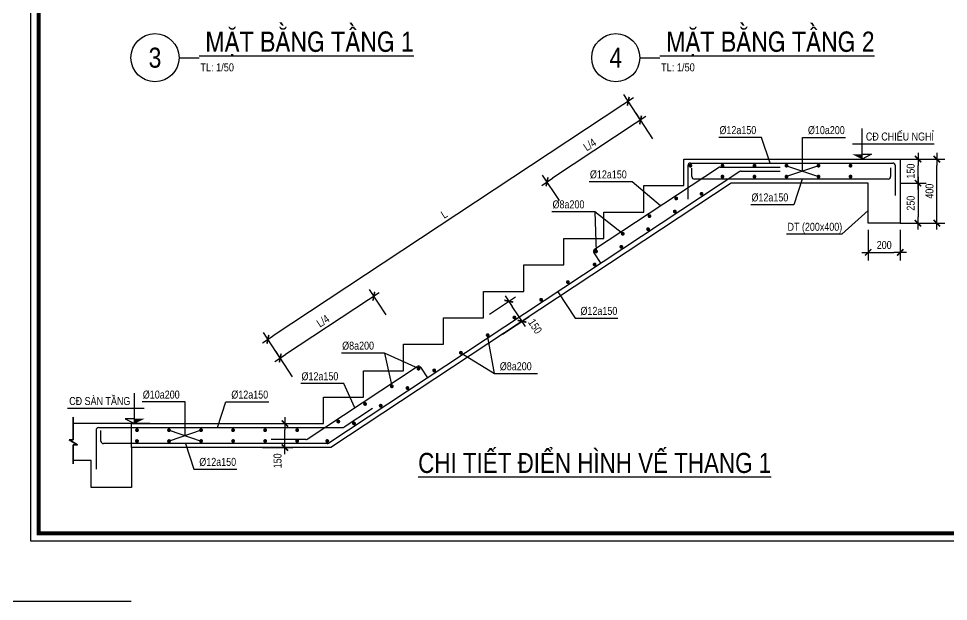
# Model space of a CAD drawing. Header units: millimetres. Extents: x 379264 to 1158416, y -283062 to 356890.
# Drawn here: x 862677 to 874288, y -31152 to -23880 of the extents above; entities that cross this region are included whole.
import ezdxf
from ezdxf.enums import TextEntityAlignment as Align

# ---------------------------------------------------------------- set-up
doc = ezdxf.new("R2010")
doc.units = ezdxf.units.MM
doc.linetypes.add('HIDDEN', pattern=[9.525, 6.35, -3.175])
for name, color, linetype in [('01PM. TEXT A', 3, 'Continuous'), ('02PM. TEXT B', 4, 'Continuous'), ('04PM. THIN', 7, 'Continuous'), ('05PM. FRAME', 4, 'Continuous'), ('06PM. HIDDEN', 4, 'HIDDEN'), ('08PM. SSS X', 6, 'Continuous'), ('11PM. DIM', 2, 'Continuous')]:
    doc.layers.add(name, color=color, linetype=linetype)
doc.styles.add('[PMDC2013]STYLE', font='arial.ttf', dxfattribs={"width": 0.8})
doc.styles.add('BLOCK C - CHI TIET THANG 6$0$VNI-HelveC', font='VHELVCN_0.TTF')
doc.styles.add('BLOCK C - CHI TIET THANG 6$0$VNI-HelveCB', font='VHELVCB_0.TTF')
doc.dimstyles.new('20', dxfattribs={"dimtxt": 250, "dimasz": 200, "dimexe": 250, "dimexo": 0, "dimgap": 100, "dimtad": 1, "dimdec": 0, "dimlfac": 0.2, "dimzin": 0, "dimdsep": 46, "dimtxsty": '[PMDC2013]STYLE', "dimblk": 'TICK', "dimcen": 0, "dimdle": 300, "dimclrd": 2, "dimclre": 2, "dimclrt": 4, "dimadec": 0, "dimazin": 0, "dimtfac": 0.004, "dimtdec": 0, "dimtix": 1, "dimtmove": 2, "dimatfit": 3, "dimldrblk": 'TICK', "dimfxl": 1, "dimtvp": 0.8, "dimtolj": 1, "dimtzin": 0, "dimarcsym": 0})

# ---------------------------------------------------------------- blocks, each defined once
blk = doc.blocks.new('CHG_XX_Khung ten')
blk.add_lwpolyline([(15, 579), (826, 579), (826, 15), (15, 15)], close=True)
at = {"color": 4, "linetype": 'Continuous', "const_width": 1}
blk.add_lwpolyline([(17, 577), (824, 577), (824, 17), (17, 17)], close=True, dxfattribs=at)
at = {"layer": 'Defpoints', "color": 1, "ltscale": 2}
blk.add_lwpolyline([(40.06, 0), (0, 0), (0, 40)], dxfattribs=at)
blk = doc.blocks.new('BLOCK C - CHI TIET THANG 6$0$HTT-Title')
at = {"lineweight": -2}
blk.add_line((6, 0), (11, 0), dxfattribs=at)
at = {"linetype": 'ByBlock', "lineweight": -2}
blk.add_circle((0, 0), 6, dxfattribs=at)
at = {"linetype": 'ByBlock', "lineweight": -2, "style": 'BLOCK C - CHI TIET THANG 6$0$VNI-HelveCB'}
blk.add_attdef('DWG.NAME', text='', height=5, dxfattribs=at).set_placement((11, 0), align=Align.BOTTOM_LEFT)
blk.add_attdef('NUMBER', text='', height=5, dxfattribs=at).set_placement((0, 0), align=Align.MIDDLE_CENTER)
at = {"linetype": 'ByBlock', "lineweight": -2, "style": 'BLOCK C - CHI TIET THANG 6$0$VNI-HelveC'}
blk.add_attdef('SCALE', text='', height=2, dxfattribs=at).set_placement((11.32, -1.41), align=Align.TOP_LEFT)
blk = doc.blocks.new('TICK')
at = {"color": 0, "linetype": 'ByBlock'}
blk.add_line((1, 0), (-1, 0), dxfattribs=at)
at = {"color": 7, "linetype": 'ByBlock', "const_width": 0.25}
blk.add_lwpolyline([(-0.5, -0.5), (0.5, 0.5)], dxfattribs=at)
blk = doc.blocks.new('*D433')
at = {"layer": '11PM. DIM', "color": 2, "lineweight": -2, "ltscale": 0.3, "transparency": 16777216}
for p, q in [((11174, 5417), (11988, 5955)), ((12082, 5358), (11889, 5650)), ((11587, 4791), (12401, 5329))]:
    blk.add_line(p, q, dxfattribs=at)
at = {"layer": 'Defpoints', "color": 0, "ltscale": 0.3, "transparency": 16777216}
for p in [(11779, 5817), (11174, 5417), (11587, 4791)]:
    blk.add_point(p, dxfattribs=at)
at = {"layer": '11PM. DIM', "color": 2, "lineweight": -2, "ltscale": 0.3, "transparency": 16777216, "xscale": 200, "yscale": 200, "zscale": 200}
for p, rotation in [((11779, 5817), 123.4248111820387), ((12192, 5191), 303.4248111820388)]:
    blk.add_blockref('TICK', p, dxfattribs=dict(at, rotation=rotation))
at = {"layer": '11PM. DIM', "color": 4, "ltscale": 0.3, "transparency": 16777216, "insert": (12601, 5032), "char_height": 250, "attachment_point": 5, "rotation": 303.4248, "style": '[PMDC2013]STYLE'}
blk.add_mtext('\\A1;150', dxfattribs=at)
blk = doc.blocks.new('*D434')
at = {"layer": '11PM. DIM', "color": 2, "lineweight": -2, "ltscale": 0.3, "transparency": 16777216}
for p, q in [((16281, 10885), (15758, 11678)), ((15728, 11359), (13141, 9651)), ((13360, 8957), (12837, 9750))]:
    blk.add_line(p, q, dxfattribs=at)
at = {"layer": 'Defpoints', "color": 0, "ltscale": 0.3, "transparency": 16777216}
for p in [(16281, 10885), (12974, 9541), (13360, 8957)]:
    blk.add_point(p, dxfattribs=at)
at = {"layer": '11PM. DIM', "color": 2, "lineweight": -2, "ltscale": 0.3, "transparency": 16777216, "xscale": 200, "yscale": 200, "zscale": 200}
for p, rotation in [((15895, 11469), 33.42481118346667), ((12974, 9541), 213.4248111834667)]:
    blk.add_blockref('TICK', p, dxfattribs=dict(at, rotation=rotation))
at = {"layer": '11PM. DIM', "color": 4, "ltscale": 0.3, "transparency": 16777216, "insert": (14309, 10696), "char_height": 250, "attachment_point": 5, "rotation": 33.4248, "style": '[PMDC2013]STYLE'}
blk.add_mtext('\\A1;L/4', dxfattribs=at)
blk = doc.blocks.new('*D435')
at = {"layer": '11PM. DIM', "color": 2, "lineweight": -2, "ltscale": 0.3, "transparency": 16777216}
for p, q in [((7952, 5388), (7429, 6181)), ((7400, 5862), (4812, 4154)), ((5031, 3460), (4508, 4253))]:
    blk.add_line(p, q, dxfattribs=at)
at = {"layer": 'Defpoints', "color": 0, "ltscale": 0.3, "transparency": 16777216}
for p in [(7952, 5388), (4645, 4044), (5031, 3460)]:
    blk.add_point(p, dxfattribs=at)
at = {"layer": '11PM. DIM', "color": 2, "lineweight": -2, "ltscale": 0.3, "transparency": 16777216, "xscale": 200, "yscale": 200, "zscale": 200}
for p, rotation in [((7567, 5972), 33.42481118346667), ((4645, 4044), 213.4248111834667)]:
    blk.add_blockref('TICK', p, dxfattribs=dict(at, rotation=rotation))
at = {"layer": '11PM. DIM', "color": 4, "ltscale": 0.3, "transparency": 16777216, "insert": (5980, 5199), "char_height": 250, "attachment_point": 5, "rotation": 33.4248, "style": '[PMDC2013]STYLE'}
blk.add_mtext('\\A1;L/4', dxfattribs=at)
blk = doc.blocks.new('*U808')
at = {"const_width": 60}
for points in [[(-30, 0, 1), (30, 0, 1)], [(970, 0, 1), (1030, 0, 1)], [(1970, 0, 1), (2030, 0, 1)], [(2970, 0, 1), (3030, 0, 1)], [(3970, 0, 1), (4030, 0, 1)], [(4970, 0, 1), (5030, 0, 1)], [(5970, 0, 1), (6030, 0, 1)], [(6970, 0, 1), (7030, 0, 1)], [(7970, 0, 1), (8030, 0, 1)], [(8970, 0, 1), (9030, 0, 1)], [(9970, 0, 1), (10030, 0, 1)], [(10970, 0, 1), (11030, 0, 1)], [(11970, 0, 1), (12030, 0, 1)], [(12970, 0, 1), (13030, 0, 1)], [(13970, 0, 1), (14030, 0, 1)]]:
    blk.add_lwpolyline(points, format="xyb", close=True, dxfattribs=at)
blk = doc.blocks.new('*U812')
at = {"const_width": 60}
for points in [[(-30, 0, 1), (30, 0, 1)], [(970, 0, 1), (1030, 0, 1)], [(1970, 0, 1), (2030, 0, 1)], [(2970, 0, 1), (3030, 0, 1)]]:
    blk.add_lwpolyline(points, format="xyb", close=True, dxfattribs=at)
blk = doc.blocks.new('*U809')
at = {"const_width": 60}
for points in [[(-4970, 0, -1), (-5030, 0, -1)], [(-3970, 0, -1), (-4030, 0, -1)], [(-2970, 0, -1), (-3030, 0, -1)], [(-1970, 0, -1), (-2030, 0, -1)], [(-970, 0, -1), (-1030, 0, -1)], [(30, 0, -1), (-30, 0, -1)]]:
    blk.add_lwpolyline(points, format="xyb", close=True, dxfattribs=at)
blk = doc.blocks.new('*U811')
at = {"const_width": 60}
for points in [[(-3970, 0, -1), (-4030, 0, -1)], [(-2970, 0, -1), (-3030, 0, -1)], [(-1970, 0, -1), (-2030, 0, -1)], [(-970, 0, -1), (-1030, 0, -1)], [(30, 0, -1), (-30, 0, -1)]]:
    blk.add_lwpolyline(points, format="xyb", close=True, dxfattribs=at)
blk = doc.blocks.new('*D436')
at = {"layer": '11PM. DIM', "color": 2, "lineweight": -2, "ltscale": 0.3, "transparency": 16777216}
for p, q in [((15895, 11469), (15372, 12262)), ((15343, 11943), (4427, 4738)), ((4645, 4044), (4122, 4837))]:
    blk.add_line(p, q, dxfattribs=at)
at = {"layer": 'Defpoints', "color": 0, "ltscale": 0.3, "transparency": 16777216}
for p in [(15895, 11469), (4260, 4628), (4645, 4044)]:
    blk.add_point(p, dxfattribs=at)
at = {"layer": '11PM. DIM', "color": 2, "lineweight": -2, "ltscale": 0.3, "transparency": 16777216, "xscale": 200, "yscale": 200, "zscale": 200}
for p, rotation in [((15510, 12053), 33.42481118346667), ((4260, 4628), 213.4248111834667)]:
    blk.add_blockref('TICK', p, dxfattribs=dict(at, rotation=rotation))
at = {"layer": '11PM. DIM', "color": 4, "ltscale": 0.3, "transparency": 16777216, "insert": (9761, 8529), "char_height": 250, "attachment_point": 5, "rotation": 33.4248, "style": '[PMDC2013]STYLE'}
blk.add_mtext('\\A1;L', dxfattribs=at)
blk = doc.blocks.new('*D437')
at = {"layer": '11PM. DIM', "color": 2, "lineweight": -2, "ltscale": 0.3, "transparency": 16777216}
for p, q in [((24000, 10249), (24806, 10249)), ((24556, 9699), (24556, 10049)), ((24000, 9499), (24806, 9499))]:
    blk.add_line(p, q, dxfattribs=at)
at = {"layer": 'Defpoints', "color": 0, "ltscale": 0.3, "transparency": 16777216}
for p in [(24000, 10249), (24556, 10249), (24000, 9499)]:
    blk.add_point(p, dxfattribs=at)
at = {"layer": '11PM. DIM', "color": 2, "lineweight": -2, "ltscale": 0.3, "transparency": 16777216, "xscale": 200, "yscale": 200, "zscale": 200}
for p, rotation in [((24556, 10249), 90), ((24556, 9499), 270)]:
    blk.add_blockref('TICK', p, dxfattribs=dict(at, rotation=rotation))
at = {"layer": '11PM. DIM', "color": 4, "ltscale": 0.3, "transparency": 16777216, "insert": (24328, 9874), "char_height": 250, "attachment_point": 5, "rotation": 90, "style": '[PMDC2013]STYLE'}
blk.add_mtext('\\A1;150', dxfattribs=at)
blk = doc.blocks.new('*D438')
at = {"layer": '11PM. DIM', "color": 2, "lineweight": -2, "ltscale": 0.3, "transparency": 16777216}
for p, q in [((24000, 9499), (24806, 9499)), ((24556, 9299), (24556, 8449)), ((24000, 8249), (24806, 8249))]:
    blk.add_line(p, q, dxfattribs=at)
at = {"layer": 'Defpoints', "color": 0, "ltscale": 0.3, "transparency": 16777216}
for p in [(24000, 9499), (24000, 8249), (24556, 8249)]:
    blk.add_point(p, dxfattribs=at)
at = {"layer": '11PM. DIM', "color": 2, "lineweight": -2, "ltscale": 0.3, "transparency": 16777216, "xscale": 200, "yscale": 200, "zscale": 200}
for p, rotation in [((24556, 9499), 90), ((24556, 8249), 270)]:
    blk.add_blockref('TICK', p, dxfattribs=dict(at, rotation=rotation))
at = {"layer": '11PM. DIM', "color": 4, "ltscale": 0.3, "transparency": 16777216, "insert": (24328, 8874), "char_height": 250, "attachment_point": 5, "rotation": 90, "style": '[PMDC2013]STYLE'}
blk.add_mtext('\\A1;250', dxfattribs=at)
blk = doc.blocks.new('*D439')
at = {"layer": '11PM. DIM', "color": 2, "lineweight": -2, "ltscale": 0.3, "transparency": 16777216}
for p, q in [((24000, 10249), (25393, 10249)), ((25143, 8449), (25143, 10049)), ((24000, 8249), (25393, 8249))]:
    blk.add_line(p, q, dxfattribs=at)
at = {"layer": 'Defpoints', "color": 0, "ltscale": 0.3, "transparency": 16777216}
for p in [(24000, 10249), (25143, 10249), (24000, 8249)]:
    blk.add_point(p, dxfattribs=at)
at = {"layer": '11PM. DIM', "color": 2, "lineweight": -2, "ltscale": 0.3, "transparency": 16777216, "xscale": 200, "yscale": 200, "zscale": 200}
for p, rotation in [((25143, 10249), 90), ((25143, 8249), 270)]:
    blk.add_blockref('TICK', p, dxfattribs=dict(at, rotation=rotation))
at = {"layer": '11PM. DIM', "color": 4, "ltscale": 0.3, "transparency": 16777216, "insert": (24915, 9249), "char_height": 250, "attachment_point": 5, "rotation": 90, "style": '[PMDC2013]STYLE'}
blk.add_mtext('\\A1;400', dxfattribs=at)
blk = doc.blocks.new('*D440')
at = {"layer": '11PM. DIM', "color": 2, "lineweight": -2, "ltscale": 0.3, "transparency": 16777216}
for p, q in [((23000, 8041), (23000, 7091)), ((24000, 8041), (24000, 7091)), ((23200, 7341), (23800, 7341))]:
    blk.add_line(p, q, dxfattribs=at)
at = {"layer": 'Defpoints', "color": 0, "ltscale": 0.3, "transparency": 16777216}
for p in [(23000, 8041), (24000, 8041), (24000, 7341)]:
    blk.add_point(p, dxfattribs=at)
at = {"layer": '11PM. DIM', "color": 2, "lineweight": -2, "ltscale": 0.3, "transparency": 16777216, "xscale": 200, "yscale": 200, "zscale": 200, "rotation": 180}
blk.add_blockref('TICK', (23000, 7341), dxfattribs=at)
at = {"layer": '11PM. DIM', "color": 2, "lineweight": -2, "ltscale": 0.3, "transparency": 16777216, "xscale": 200, "yscale": 200, "zscale": 200}
blk.add_blockref('TICK', (24000, 7341), dxfattribs=at)
at = {"layer": '11PM. DIM', "color": 4, "ltscale": 0.3, "transparency": 16777216, "insert": (23500, 7569), "char_height": 250, "attachment_point": 5, "style": '[PMDC2013]STYLE'}
blk.add_mtext('\\A1;200', dxfattribs=at)
blk = doc.blocks.new('*D441')
at = {"layer": '11PM. DIM', "color": 2, "lineweight": -2, "ltscale": 0.3, "transparency": 16777216}
for p, q in [((4090, 1999), (5040, 1999)), ((4790, 1449), (4790, 1799)), ((4090, 1249), (5040, 1249))]:
    blk.add_line(p, q, dxfattribs=at)
at = {"layer": 'Defpoints', "color": 0, "ltscale": 0.3, "transparency": 16777216}
for p in [(4090, 1999), (4790, 1999), (4090, 1249)]:
    blk.add_point(p, dxfattribs=at)
at = {"layer": '11PM. DIM', "color": 2, "lineweight": -2, "ltscale": 0.3, "transparency": 16777216, "xscale": 200, "yscale": 200, "zscale": 200}
for p, rotation in [((4790, 1999), 90), ((4790, 1249), 270)]:
    blk.add_blockref('TICK', p, dxfattribs=dict(at, rotation=rotation))
at = {"layer": '11PM. DIM', "color": 4, "ltscale": 0.3, "transparency": 16777216, "insert": (4562, 835), "char_height": 250, "attachment_point": 5, "rotation": 90, "style": '[PMDC2013]STYLE'}
blk.add_mtext('\\A1;150', dxfattribs=at)
blk = doc.blocks.new('*U1034')
at = {"layer": '04PM. THIN'}
for p, q in [((0, 0), (0, 950)), ((-300, 475), (2100, 475)), ((0, 150), (300, 150)), ((300, 150), (0, 0))]:
    blk.add_line(p, q, dxfattribs=at)
at = {"layer": '04PM. THIN', "linetype": 'ByBlock'}
blk.add_line((-475, 0), (475, 0), dxfattribs=at)
at = {"layer": '04PM. THIN'}
blk.add_solid([(0, 0), (0, 150), (-300, 150)], dxfattribs=at)
blk = doc.blocks.new('*U810')
at = {"layer": '04PM. THIN'}
for p, q in [((0, 0), (0, 950)), ((-300, 475), (2250, 475)), ((0, 150), (300, 150)), ((300, 150), (0, 0))]:
    blk.add_line(p, q, dxfattribs=at)
at = {"layer": '04PM. THIN', "linetype": 'ByBlock'}
blk.add_line((-475, 0), (475, 0), dxfattribs=at)
at = {"layer": '04PM. THIN'}
blk.add_solid([(0, 0), (0, 150), (-300, 150)], dxfattribs=at)
blk = doc.blocks.new('A$C77DB674E')
at = {"layer": '04PM. THIN'}
for p, q in [((20450, 10044.3), (21450, 9704.3)), ((21450, 10044.3), (20450, 9704.3)), ((14464.5, 8607.3), (14503.5, 7369.3)), ((11331.1, 3557.5), (11120.9, 4759.3)), ((7896.4, 4199.9), (8127.6, 3161.2)), ((1173.4, 1793.1, 0), (2173.4, 1453.1, 0)), ((2173.4, 1793.1, 0), (1173.4, 1453.1, 0))]:
    blk.add_line(p, q, dxfattribs=at)
at = {"layer": '04PM. THIN', "flags": 128}
for points in [[(19938.9, 10124.3), (19674.7, 10924.3), (18333.3, 10924.3)], [(20950, 9874.3), (20950, 10924.3), (22291.4, 10924.3)], [(20938.9, 9624.3), (20674.7, 8824.3), (19333.3, 8824.3)], [(16515, 8792.8), (15631.5, 9542.9), (14290.1, 9542.9)], [(15338.1, 7920.2), (14464.5, 8607.3), (13123.1, 8607.3)], [(23000, 8648.7), (22180.4, 7908.6), (20450.4, 7908.6)], [(13306.4, 6105.9), (13848.4, 5284.6), (15189.8, 5284.6)], [(8962.3, 3712.1), (7896.4, 4199.9), (6555, 4199.9)], [(10286.3, 4208.5), (11331.1, 3557.5), (12672.5, 3557.5)], [(6971.8, 2494.2), (6627.3, 3244.4), (5285.9, 3244.4)]]:
    blk.add_lwpolyline(points, dxfattribs=at)
at = {"layer": '04PM. THIN', "elevation": 0, "flags": 128}
for points in [[(1673.4, 1623.1), (1673.4, 2673.1), (332, 2673.1)], [(2684.4, 1873.1), (2948.7, 2673.1), (4290.1, 2673.1)], [(1684.4, 1373.1), (1948.7, 573.1), (3290.1, 573.1)]]:
    blk.add_lwpolyline(points, dxfattribs=at)
at = {"layer": '04PM. THIN'}
blk.add_lwpolyline([(-1815.6, 747.8), (-1815.6, 747.8), (-1815.6, 1331), (-1688.3, 1332), (-1939, 1491.7), (-1815.6, 1491.7), (-1815.6, 2197.8), (-1815.6, 2197.8), (-1815.6, 1491.4), (-1939, 1491.7), (-1688.3, 1332), (-1815.6, 1331.5)], close=True, dxfattribs=at)
at = {"layer": '05PM. FRAME', "ltscale": 0.25}
for p, q in [((0, 1997.9), (-1815.6, 1997.9)), ((0, 1249.3), (0, 0)), ((-1252.7, 0), (-1252.7, 847.9)), ((0, 0), (-1252.7, 0))]:
    blk.add_line(p, q, dxfattribs=at)
for points in [[(0, 1997.9), (0, 1999.3), (5995, 1999.3), (5995, 2824.3), (7245, 2824.3), (7245, 3649.3), (8495, 3649.3), (8495, 4474.3), (9745, 4474.3), (9745, 5299.3), (10995, 5299.3), (10995, 6124.3), (12245, 6124.3), (12245, 6949.3), (13495, 6949.3), (13495, 7774.3), (14745, 7774.3), (14745, 8599.3), (15995, 8599.3), (15995, 9424.3), (17245, 9424.3), (17245, 10249.3), (23000, 10249.3), (24000, 10249.3), (24000, 8249.3), (23000, 8249.3), (23000, 9499.3)], [(23000, 9499.3), (18720.2, 9499.3), (6220.2, 1249.3), (0, 1249.3)], [(-1252.7, 847.9), (-1815.6, 847.9)]]:
    blk.add_lwpolyline(points, dxfattribs=at)
at = {"layer": '06PM. HIDDEN', "linetype": 'HIDDEN', "ltscale": 0.25}
blk.add_line((0, 1249.3), (0, 1997.9), dxfattribs=at)
at = {"layer": '08PM. SSS X', "ltscale": 400}
for p, q in [((14459.5, 7436.1), (18323.1, 9986.1)), ((17370, 10044.3), (17370, 9001.9)), ((17450, 10124.3), (23770, 10124.3)), ((17495, 9704.3), (17495, 9962.2)), ((18367.1, 9999.3), (20256.9, 9999.3)), ((19040, 9874.3), (20256.9, 9874.3)), ((23700, 9974.8), (23700, 9704.3)), ((23850, 9113.2), (23850, 10044.3)), ((18996, 9861.1), (6157.3, 1387.5)), ((23620, 9624.3), (17575, 9624.3)), ((14436.8, 7325.2), (14654.3, 6995.6)), ((5484.4, 1512.5), (8918.2, 3778.8)), ((9029, 3756.1), (9246.6, 3426.5)), ((7523.8, 2469.2), (6643.1, 1887.9)), ((-1102.7, 1792.7), (-1102.7, 579.9)), ((-1022.7, 1872.7), (6599, 1874.6)), ((-952.7, 1454.3), (-952.7, 1783.9)), ((5440.3, 1499.3), (4361.3, 1499.3)), ((6113.2, 1374.3), (-872.7, 1374.3))]:
    blk.add_line(p, q, dxfattribs=at)
for centre, start, end in [((17450, 10044.3), 90, 180), ((18367.1, 9919.3), 90, 123.42481), ((19040, 9794.3), 90, 123.42481), ((23770, 10044.3), 0, 90), ((17575, 9704.3), 180, 270), ((23620, 9704.3), 270, 0), ((14503.5, 7369.3), 123.42481, 213.42481), ((8962.3, 3712.1), 33.42481, 123.42481), ((-1022.7, 1792.7), 90.01477, 180), ((6599, 1954.6), 270.01477, 303.42481), ((-872.7, 1454.3), 180, 270), ((5440.3, 1579.3), 270, 303.42481), ((6113.2, 1454.3), 270, 303.42481)]:
    blk.add_arc(centre, 80, start, end, dxfattribs=at)
at = {"layer": '02PM. TEXT B', "ltscale": 500}
blk.add_blockref('*U810', (22808.4, 10249.3), dxfattribs=at)
at = {"layer": '02PM. TEXT B', "ltscale": 500, "xscale": -1}
blk.add_blockref('*U1034', (99.9, 1997.9), dxfattribs=at)
at = {"layer": '04PM. THIN', "xscale": -1}
for p in [(17450, 10044.3), (173.4, 1793.1, 0)]:
    blk.add_blockref('*U809', p, dxfattribs=at)
at = {"layer": '04PM. THIN'}
for name, p, rotation in [('*U811', (18450, 9704.3), 180), ('*U812', (8962.3, 3712.1), 213.4248111826147), ('*U809', (173.4, 1454.2, 0), 180)]:
    blk.add_blockref(name, p, dxfattribs=dict(at, rotation=rotation))
for name, p, xscale, rotation in [('*U808', (6113.2, 1454.3), -1, 213.4248111825855), ('*U812', (14503.5, 7369.3), -1.000000000000001, 213.4248111826163)]:
    blk.add_blockref(name, p, dxfattribs=dict(at, xscale=xscale, rotation=rotation))
at = {"layer": '01PM. TEXT A', "style": '[PMDC2013]STYLE', "width": 0.8}
blk.add_text('%%UCHI TIẾT ĐIỂN HÌNH VẾ THANG 1', height=625, dxfattribs=at).set_placement((14461.8, 458.6), align=Align.CENTER)
at = {"layer": '02PM. TEXT B', "color": 4, "style": '[PMDC2013]STYLE', "width": 0.8}
for s, p in [('%%C12a150', (18357, 11029.3)), ('%%C10a200', (21120, 11029.3)), ('%%C12a150', (14313.8, 9647.9)), ('%%C12a150', (19357, 8929.3)), ('%%C8a200', (13146.8, 8712.3)), ('DT (200x400)', (20481.7, 8013.6)), ('%%C12a150', (14018.5, 5389.6)), ('%%C8a200', (6578.7, 4304.9)), ('%%C8a200', (11501.2, 3662.5)), ('%%C12a150', (5309.6, 3349.4)), ('%%C10a200', (355.7, 2778.1, 0)), ('%%C12a150', (3118.8, 2778.1, 0)), ('%%C12a150', (2118.8, 678.1, 0))]:
    blk.add_text(s, height=250, dxfattribs=at).set_placement(p)
at = {"layer": '02PM. TEXT B', "ltscale": 500, "style": '[PMDC2013]STYLE', "width": 0.8}
for s, p in [('CĐ CHIẾU NGHỈ', (22928.2, 10954.3, 0)), ('CĐ SÀN TẦNG', (-1943.1, 2702.9, 0))]:
    blk.add_text(s, height=250, dxfattribs=at).set_placement(p, align=Align.MIDDLE_LEFT)
at = {"layer": '11PM. DIM', "ltscale": 0.3}
for base, p1, p2, text, picture, middle in [((4259.8, 4628.3), (15895.4, 11469.1), (4645.4, 4044.1), 'L', '*D436', (9760.9, 8528.6)), ((12974.3, 9541.1), (16281, 10884.9), (13359.9, 8956.9), 'L/4', '*D434', (14308.6, 10696.5)), ((4645.4, 4044.1), (7952.1, 5387.8), (5031, 3459.9), 'L/4', '*D435', (5979.7, 5199.4))]:
    dim = blk.add_linear_dim(base=base, p1=p1, p2=p2, angle=213.42481, text=text, dimstyle='20', override={"dimtxsty": '[PMDC2013]STYLE'}, dxfattribs=at)
    dim.commit()
    dim.dimension.update_dxf_attribs({"geometry": picture, "text_midpoint": middle})
for base, p1, p2, angle, picture, middle in [((24555.9, 10249.3), (24000, 9499.3), (24000, 10249.3), 90, '*D437', (24328.2, 9874.3)), ((25142.8, 10249.3), (24000, 8249.3), (24000, 10249.3), 90, '*D439', (24915.1, 9249.3)), ((24555.9, 8249.3), (24000, 9499.3), (24000, 8249.3), 270, '*D438', (24328.2, 8874.3))]:
    dim = blk.add_linear_dim(base=base, p1=p1, p2=p2, angle=angle, dimstyle='20', override={"dimtxsty": '[PMDC2013]STYLE'}, dxfattribs=at)
    dim.commit()
    dim.dimension.update_dxf_attribs({"geometry": picture, "text_midpoint": middle})
dim = blk.add_linear_dim(base=(24000, 7341), p1=(23000, 8041), p2=(24000, 8041), dimstyle='20', override={"dimtxsty": '[PMDC2013]STYLE'}, dxfattribs=at)
dim.commit()
dim.dimension.update_dxf_attribs({"geometry": '*D440', "text_midpoint": (23500, 7568.7)})
for base, p1, p2, angle, picture, middle in [((11779.1, 5816.8), (11587.1, 4791.5), (11174, 5417.4), 123.42481, '*D433', (12601.2, 5032.1)), ((4789.9, 1999.3), (4089.9, 1249.3), (4089.9, 1999.3), 90, '*D441', (4562.2, 835.1))]:
    dim = blk.add_linear_dim(base=base, p1=p1, p2=p2, angle=angle, dimstyle='20', dxfattribs=at)
    dim.commit()
    dim.dimension.update_dxf_attribs({"geometry": picture, "text_midpoint": middle, "dimtype": 128})

msp = doc.modelspace()

# ---------------------------------------------------------------- block references
at = {"layer": '04PM. THIN', "xscale": 50, "yscale": 50, "zscale": 50}
msp.add_blockref('CHG_XX_Khung ten', (862079.92, -31152.33), dxfattribs=at)

# ---------------------------------------------------------------- next in the draw order: block references
at = {"layer": '01PM. TEXT A'}
ref = msp.add_blockref('BLOCK C - CHI TIET THANG 6$0$HTT-Title', (864380.41, -24367.28), dxfattribs=dict(at, xscale=50, yscale=50, zscale=50))
ref.add_attrib('NUMBER', '3', dxfattribs={"layer": '0', "color": 0, "linetype": 'ByBlock', "lineweight": -2, "height": 250, "style": 'BLOCK C - CHI TIET THANG 6$0$VNI-HelveCB'}).set_placement((864380.41, -24367.28), align=Align.MIDDLE_CENTER)
ref.add_attrib('DWG.NAME', '%%u MAËT BAÈNG TAÀNG 1', dxfattribs={"layer": '0', "color": 3, "linetype": 'ByBlock', "lineweight": -2, "height": 250, "style": 'BLOCK C - CHI TIET THANG 6$0$VNI-HelveCB'}).set_placement((864930.41, -24367.28), align=Align.BOTTOM_LEFT)
ref.add_attrib('SCALE', 'TL: 1/50', dxfattribs={"layer": '0', "color": 0, "linetype": 'ByBlock', "lineweight": -2, "height": 100, "style": 'BLOCK C - CHI TIET THANG 6$0$VNI-HelveC'}).set_placement((864946.18, -24437.97), align=Align.TOP_LEFT)
ref = msp.add_blockref('BLOCK C - CHI TIET THANG 6$0$HTT-Title', (870134.63, -24367.28), dxfattribs=dict(at, xscale=50, yscale=50, zscale=50))
ref.add_attrib('NUMBER', '4', dxfattribs={"layer": '0', "color": 0, "linetype": 'ByBlock', "lineweight": -2, "height": 250, "style": 'BLOCK C - CHI TIET THANG 6$0$VNI-HelveCB'}).set_placement((870134.63, -24367.28), align=Align.MIDDLE_CENTER)
ref.add_attrib('DWG.NAME', '%%u MAËT BAÈNG TAÀNG 2', dxfattribs={"layer": '0', "color": 3, "linetype": 'ByBlock', "lineweight": -2, "height": 250, "style": 'BLOCK C - CHI TIET THANG 6$0$VNI-HelveCB'}).set_placement((870684.63, -24367.28), align=Align.BOTTOM_LEFT)
ref.add_attrib('SCALE', 'TL: 1/50', dxfattribs={"layer": '0', "color": 0, "linetype": 'ByBlock', "lineweight": -2, "height": 100, "style": 'BLOCK C - CHI TIET THANG 6$0$VNI-HelveC'}).set_placement((870700.4, -24437.97), align=Align.TOP_LEFT)
at = {"layer": '11PM. DIM', "xscale": 0.4, "yscale": 0.4, "zscale": 0.4}
msp.add_blockref('A$C77DB674E', (864086.35, -29732.87), dxfattribs=at)

doc.saveas('drawing.dxf')
